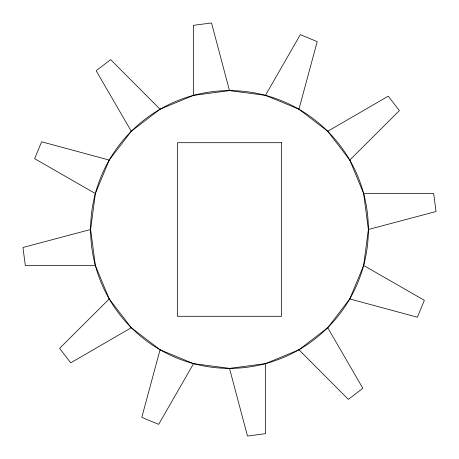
<?xml version="1.0" encoding="UTF-8"?>
<svg xmlns="http://www.w3.org/2000/svg" width="459" height="459" viewBox="0 0 459 459"><rect width="100%" height="100%" fill="white"/><g stroke="black" fill="none" stroke-linecap="round" stroke-linejoin="round"><path stroke-width="0.69" d="M90.624 229.5L95.352 193.555L109.225 160.059L131.297 131.297L160.059 109.225L193.555 95.352L229.5 90.624L265.445 95.352L298.941 109.225L327.703 131.297L349.775 160.059L363.648 193.555L368.376 229.5L363.648 265.445L349.775 298.941L327.703 327.703L298.941 349.775L265.445 363.648L229.5 368.376L193.555 363.648L160.059 349.775L131.297 327.703L109.225 298.941L95.352 265.445L90.624 229.5L22.95 247.481L25.337 265.589L95.352 265.445M131.297 131.297L96.16 70.732L110.653 59.613L160.059 109.225A138.876 138.876 0 0 0 160.059 349.775L141.797 417.369L158.676 424.357L193.555 363.648M298.941 109.225L317.203 41.631L300.324 34.643L265.445 95.352M109.225 298.941L59.613 348.347L70.732 362.839L131.297 327.703M349.775 160.059L399.387 110.653L388.268 96.16L327.703 131.297M160.059 349.775A138.876 138.876 0 0 0 368.376 229.5L436.05 211.519L433.663 193.411L363.648 193.555M109.225 160.059L41.631 141.797L34.643 158.676L95.352 193.555M349.775 298.941L417.369 317.203L424.357 300.324L363.648 265.445M298.941 349.775L348.347 399.387L362.839 388.268L327.703 327.703M229.5 90.624L211.519 22.95L193.411 25.337L193.555 95.352M229.5 368.376L247.481 436.05L265.589 433.663L265.445 363.648M160.059 109.225A138.876 138.876 0 0 1 368.376 229.5M281.579 142.703L177.421 142.703L177.421 316.297L281.579 316.297L281.579 142.703"/></g></svg>
